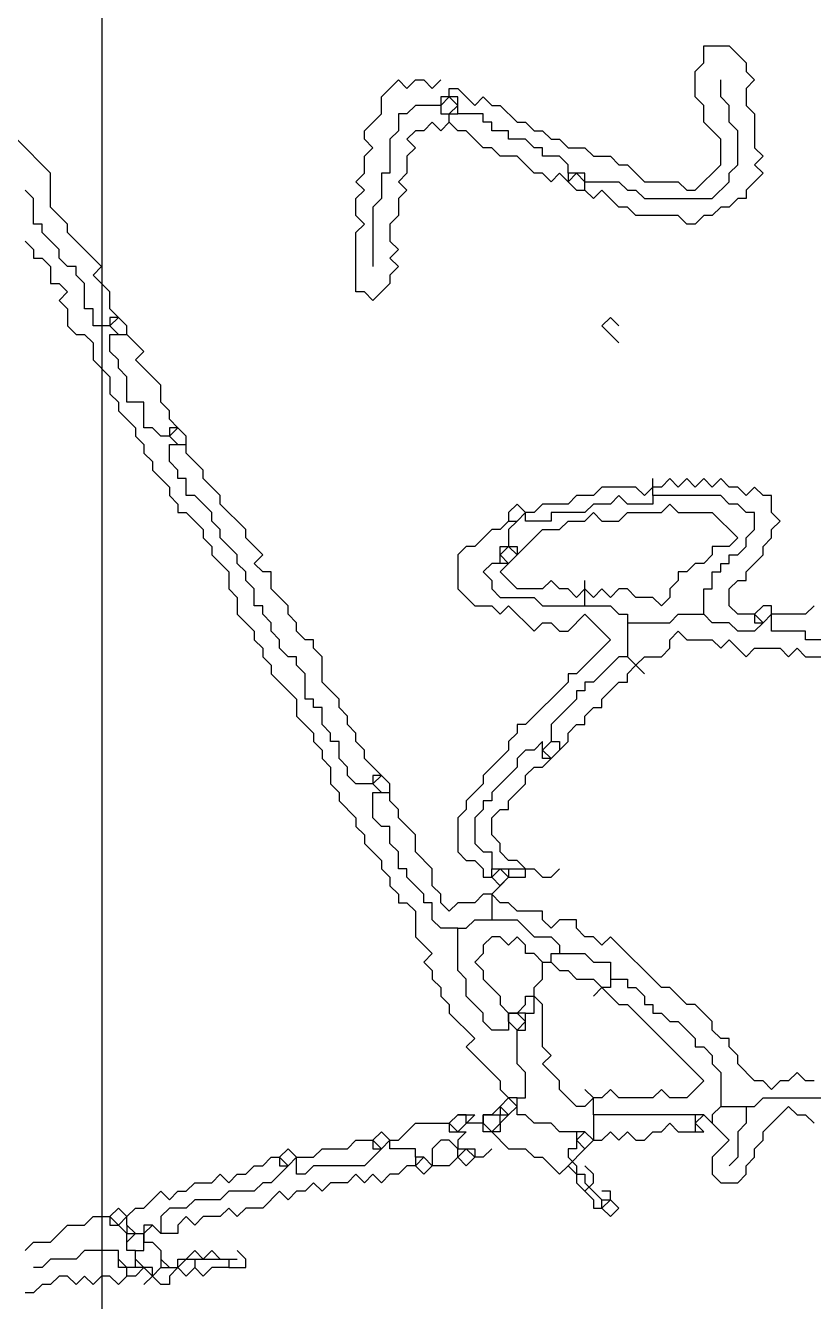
# Model space of a CAD drawing. Header units: millimetres. Extents: x 434053 to 1059003, y -2417481 to 936527.
# Drawn here: x 589083.4 to 589324.2, y -1806153.9 to -1805764 of the extents above; entities that cross this region are included whole.
import ezdxf

# ---------------------------------------------------------------- set-up
doc = ezdxf.new("R2010")
doc.units = ezdxf.units.MM
doc.header["$LTSCALE"] = 1000
doc.header["$MEASUREMENT"] = 0
for name, color, linetype in [('TITLIN', 7, 'Continuous'), ('图框层', 3, 'Continuous'), ('电子签名', 6, 'Continuous')]:
    doc.layers.add(name, color=color, linetype=linetype)

# ---------------------------------------------------------------- blocks, each defined once
blk = doc.blocks.new('zhauau')
for points in [[(-73507.25387222518, -94051.92718064459), (-73499.47787222562, -94044.15273584548), (-73491.70187222605, -94051.92718064459), (-73483.92587222683, -94051.92718064459), (-73480.03787222703, -94048.03918064515), (-73480.03787222703, -94040.26318064626), (-73483.92587222683, -94036.37518064614), (-73487.8138722266, -94036.37518064614), (-73491.70187222605, -94032.48562544692), (-73495.58987222583, -94032.48562544692), (-73499.47787222562, -94028.60073584702), (-73503.36587222539, -94028.60073584702), (-73515.0298722244, -94016.93673584734), (-73511.14187222463, -94013.04873584789), (-73511.14187222463, -94009.15918064867), (-73507.25387222518, -94005.26962544878)], [(-73744.42187220653, -94005.26962544878), (-73740.53387220672, -94009.15918064867), (-73740.53387220672, -94024.71118064714)], [(-73515.0298722244, -94036.37518064614), (-73515.0298722244, -94032.48562544692), (-73518.9178722242, -94028.60073584702), (-73518.9178722242, -93954.7271806524), (-73522.80587222362, -93950.83918065294)], [(-73526.69387222342, -94005.26962544878), (-73526.69387222342, -94009.15918064867), (-73530.58187222322, -94013.04873584789), (-73526.69387222342, -94016.93673584734), (-73526.69387222342, -94020.82318064701), (-73522.80587222362, -94024.71118064714), (-73526.69387222342, -94028.60073584702), (-73526.69387222342, -94032.48562544692), (-73534.46987222298, -94040.26318064626), (-73538.35787222277, -94040.26318064626), (-73542.2458722222, -94044.15273584548), (-73546.13387222198, -94044.15273584548), (-73546.13387222198, -94048.03918064515), (-73550.02187222178, -94051.92718064459), (-73553.90987222122, -94051.92718064459), (-73561.68587222077, -94059.7047358446), (-73561.68587222077, -94063.59118064427), (-73569.46187222036, -94071.36873584361), (-73569.46187222036, -94075.25518064329), (-73592.78987221837, -94098.58473584175), (-73588.90187221857, -94102.46962544166), (-73592.78987221837, -94106.35918064088), (-73592.78987221837, -94110.2487358401), (-73596.67787221816, -94114.1367358402), (-73600.56587221794, -94114.1367358402), (-73600.56587221794, -94121.91118063933), (-73596.67787221816, -94125.80073583922), (-73600.56587221794, -94129.68562543913), (-73604.45387221739, -94129.68562543913), (-73604.45387221739, -94141.35273583769), (-73608.34187221715, -94145.23918063735), (-73608.34187221715, -94149.12718063747), (-73612.22987221695, -94153.01673583736)], [(-73732.75787220751, -93981.94318065053), (-73732.75787220751, -93997.49518064898), (-73728.86987220771, -94001.38473584887), (-73728.86987220771, -94009.15918064867), (-73732.75787220751, -94009.15918064867), (-73732.75787220751, -94024.71118064714), (-73736.6458722073, -94024.71118064714)], [(-73717.20587220872, -94086.92073584207), (-73721.0938722085, -94083.03273584263), (-73721.0938722085, -94075.25518064329), (-73724.98187220829, -94071.36873584361), (-73728.86987220771, -94071.36873584361), (-73732.75787220751, -94067.47918064373), (-73728.86987220771, -94063.59118064427), (-73728.86987220771, -94051.92718064459), (-73724.98187220829, -94048.03918064515), (-73728.86987220771, -94044.15273584548), (-73721.0938722085, -94036.37518064614), (-73724.98187220829, -94032.48562544692), (-73724.98187220829, -94020.82318064701), (-73721.0938722085, -94016.93673584734), (-73724.98187220829, -94013.04873584789), (-73721.0938722085, -94009.15918064867), (-73721.0938722085, -93993.60718064955), (-73724.98187220829, -93989.72073584987), (-73724.98187220829, -93985.83273584975), (-73721.0938722085, -93981.94318065053)], [(-73740.53387220672, -94032.48562544692), (-73740.53387220672, -94040.26318064626), (-73744.42187220653, -94044.15273584548), (-73752.19787220609, -94044.15273584548), (-73756.08587220589, -94040.26318064626), (-73756.08587220589, -94036.37518064614), (-73759.97387220532, -94036.37518064614), (-73767.74987220488, -94028.60073584702), (-73771.63787220433, -94028.60073584702), (-73775.5258722041, -94024.71118064714), (-73779.41387220389, -94024.71118064714), (-73783.30187220366, -94020.82318064701), (-73787.18987220347, -94024.71118064714), (-73794.96587220268, -94024.71118064714), (-73794.96587220268, -94028.60073584702), (-73798.85387220248, -94032.48562544692), (-73794.96587220268, -94036.37518064614), (-73798.85387220248, -94040.26318064626), (-73798.85387220248, -94044.15273584548), (-73802.7418722019, -94048.03918064515), (-73798.85387220248, -94051.92718064459), (-73802.7418722019, -94055.81673584449), (-73798.85387220248, -94059.7047358446), (-73802.7418722019, -94063.59118064427), (-73798.85387220248, -94067.47918064373), (-73802.7418722019, -94071.36873584361), (-73798.85387220248, -94075.25518064329), (-73798.85387220248, -94079.14318064274), (-73794.96587220268, -94083.03273584263), (-73798.85387220248, -94086.92073584207), (-73798.85387220248, -94102.46962544166), (-73794.96587220268, -94106.35918064088), (-73794.96587220268, -94114.1367358402), (-73791.07787220292, -94118.02318063988), (-73791.07787220292, -94129.68562543913), (-73787.18987220347, -94133.57518063902), (-73787.18987220347, -94137.46318063846)], [(-73736.6458722073, -94024.71118064714), (-73744.42187220653, -94024.71118064714), (-73744.42187220653, -94028.60073584702), (-73740.53387220672, -94032.48562544692), (-73736.6458722073, -94032.48562544692)], [(-73740.53387220672, -94024.71118064714), (-73744.42187220653, -94024.71118064714), (-73744.42187220653, -94028.60073584702), (-73740.53387220672, -94032.48562544692)], [(-73740.53387220672, -94032.48562544692), (-73736.6458722073, -94028.60073584702), (-73740.53387220672, -94024.71118064714)], [(-73977.70187218842, -94164.6791806366), (-73973.81387218897, -94160.79118063649), (-73977.70187218842, -94156.90473583681), (-73973.81387218897, -94153.01673583736), (-73973.81387218897, -94149.12718063747), (-73966.0378721894, -94141.35273583769), (-73966.0378721894, -94137.46318063846), (-73962.14987218964, -94133.57518063902), (-73962.14987218964, -94129.68562543913), (-73958.26187218983, -94125.80073583922), (-73958.26187218983, -94121.91118063933), (-73954.37387219038, -94118.02318063988), (-73954.37387219038, -94110.2487358401), (-73950.48587219062, -94106.35918064088), (-73950.48587219062, -94098.58473584175), (-73946.59787219082, -94094.69518064187), (-73946.59787219082, -94090.80718064174), (-73938.8218721916, -94083.03273584263), (-73938.8218721916, -94067.47918064373), (-73934.93387219182, -94063.59118064427), (-73934.93387219182, -94059.7047358446), (-73946.59787219082, -94048.03918064515), (-73958.26187218983, -94048.03918064515), (-73966.0378721894, -94055.81673584449), (-73973.81387218897, -94055.81673584449), (-73977.70187218842, -94059.7047358446), (-73989.36587218741, -94059.7047358446), (-73993.25387218721, -94055.81673584449), (-74001.02987218677, -94055.81673584449), (-74001.02987218677, -94044.15273584548), (-73993.25387218721, -94036.37518064614), (-73989.36587218741, -94036.37518064614), (-73985.47787218798, -94032.48562544692), (-73981.5898721882, -94036.37518064614), (-73973.81387218897, -94036.37518064614), (-73969.9258721892, -94032.48562544692), (-73954.37387219038, -94032.48562544692), (-73950.48587219062, -94028.60073584702), (-73946.59787219082, -94032.48562544692), (-73942.7098721914, -94028.60073584702), (-73934.93387219182, -94036.37518064614), (-73931.04587219206, -94036.37518064614), (-73931.04587219206, -94040.26318064626), (-73927.15787219226, -94044.15273584548), (-73927.15787219226, -94048.03918064515), (-73923.2698721928, -94051.92718064459), (-73923.2698721928, -94055.81673584449), (-73919.38187219304, -94059.7047358446), (-73919.38187219304, -94063.59118064427), (-73923.2698721928, -94067.47918064373), (-73923.2698721928, -94086.92073584207), (-73927.15787219226, -94090.80718064174), (-73927.15787219226, -94094.69518064187), (-73934.93387219182, -94102.46962544166), (-73931.04587219206, -94106.35918064088), (-73934.93387219182, -94110.2487358401)], [(-73740.53387220672, -94055.81673584449), (-73752.19787220609, -94055.81673584449), (-73752.19787220609, -94051.92718064459), (-73759.97387220532, -94051.92718064459), (-73759.97387220532, -94048.03918064515), (-73763.86187220509, -94048.03918064515), (-73763.86187220509, -94044.15273584548), (-73767.74987220488, -94044.15273584548), (-73767.74987220488, -94040.26318064626), (-73771.63787220433, -94036.37518064614), (-73775.5258722041, -94036.37518064614), (-73779.41387220389, -94032.48562544692), (-73787.18987220347, -94032.48562544692), (-73787.18987220347, -94036.37518064614), (-73791.07787220292, -94040.26318064626), (-73791.07787220292, -94044.15273584548), (-73794.96587220268, -94048.03918064515), (-73794.96587220268, -94079.14318064274)], [(-73736.6458722073, -94032.48562544692), (-73736.6458722073, -94028.60073584702), (-73732.75787220751, -94032.48562544692), (-73732.75787220751, -94040.26318064626), (-73736.6458722073, -94044.15273584548), (-73736.6458722073, -94051.92718064459), (-73740.53387220672, -94055.81673584449)], [(-73515.0298722244, -94048.03918064515), (-73515.0298722244, -94036.37518064614)], [(-73515.0298722244, -94036.37518064614), (-73507.25387222518, -94036.37518064614), (-73503.36587222539, -94040.26318064626), (-73491.70187222605, -94040.26318064626), (-73487.8138722266, -94044.15273584548)], [(-73938.8218721916, -94110.2487358401), (-73938.8218721916, -94094.69518064187), (-73934.93387219182, -94090.80718064174), (-73934.93387219182, -94086.92073584207), (-73931.04587219206, -94083.03273584263), (-73931.04587219206, -94051.92718064459), (-73938.8218721916, -94044.15273584548), (-73942.7098721914, -94044.15273584548), (-73946.59787219082, -94040.26318064626), (-73962.14987218964, -94040.26318064626), (-73966.0378721894, -94044.15273584548), (-73973.81387218897, -94044.15273584548), (-73977.70187218842, -94048.03918064515), (-73985.47787218798, -94048.03918064515)], [(-73767.74987220488, -94141.35273583769), (-73779.41387220389, -94129.68562543913), (-73779.41387220389, -94121.91118063933), (-73783.30187220366, -94118.02318063988), (-73783.30187220366, -94110.2487358401), (-73787.18987220347, -94106.35918064088), (-73783.30187220366, -94102.46962544166), (-73783.30187220366, -94094.69518064187), (-73787.18987220347, -94090.80718064174), (-73787.18987220347, -94075.25518064329), (-73791.07787220292, -94071.36873584361), (-73787.18987220347, -94067.47918064373), (-73787.18987220347, -94051.92718064459), (-73775.5258722041, -94040.26318064626), (-73771.63787220433, -94044.15273584548), (-73771.63787220433, -94051.92718064459), (-73767.74987220488, -94051.92718064459), (-73763.86187220509, -94055.81673584449), (-73763.86187220509, -94059.7047358446), (-73759.97387220532, -94063.59118064427), (-73759.97387220532, -94067.47918064373), (-73756.08587220589, -94067.47918064373), (-73752.19787220609, -94071.36873584361), (-73748.30987220629, -94071.36873584361), (-73744.42187220653, -94075.25518064329), (-73748.30987220629, -94079.14318064274), (-73748.30987220629, -94086.92073584207), (-73752.19787220609, -94090.80718064174), (-73752.19787220609, -94094.69518064187), (-73748.30987220629, -94098.58473584175), (-73752.19787220609, -94102.46962544166), (-73748.30987220629, -94106.35918064088), (-73752.19787220609, -94110.2487358401)], [(-73573.34987221981, -94098.58473584175), (-73573.34987221981, -94090.80718064174), (-73569.46187222036, -94090.80718064174), (-73569.46187222036, -94086.92073584207), (-73565.57387222056, -94083.03273584263), (-73561.68587222077, -94083.03273584263), (-73561.68587222077, -94079.14318064274), (-73557.797872221, -94079.14318064274), (-73557.797872221, -94075.25518064329), (-73553.90987222122, -94071.36873584361), (-73553.90987222122, -94067.47918064373), (-73546.13387222198, -94059.7047358446), (-73542.2458722222, -94059.7047358446), (-73542.2458722222, -94055.81673584449), (-73538.35787222277, -94051.92718064459), (-73534.46987222298, -94051.92718064459), (-73530.58187222322, -94048.03918064515), (-73515.0298722244, -94048.03918064515)], [(-73515.0298722244, -94048.03918064515), (-73511.14187222463, -94051.92718064459), (-73507.25387222518, -94051.92718064459), (-73511.14187222463, -94055.81673584449), (-73511.14187222463, -94059.7047358446)], [(-73736.6458722073, -94090.80718064174), (-73736.6458722073, -94071.36873584361), (-73740.53387220672, -94067.47918064373), (-73740.53387220672, -94055.81673584449)], [(-73569.46187222036, -94102.46962544166), (-73561.68587222077, -94094.69518064187), (-73561.68587222077, -94090.80718064174), (-73526.69387222342, -94055.81673584449), (-73518.9178722242, -94063.59118064427), (-73518.9178722242, -94071.36873584361), (-73522.80587222362, -94075.25518064329), (-73518.9178722242, -94079.14318064274), (-73518.9178722242, -94094.69518064187), (-73522.80587222362, -94098.58473584175), (-73518.9178722242, -94102.46962544166), (-73518.9178722242, -94106.35918064088)], [(-73503.36587222539, -94059.7047358446), (-73503.36587222539, -94055.81673584449), (-73507.25387222518, -94059.7047358446), (-73511.14187222463, -94055.81673584449), (-73507.25387222518, -94051.92718064459)], [(-73511.14187222463, -94059.7047358446), (-73503.36587222539, -94059.7047358446), (-73503.36587222539, -94055.81673584449)], [(-73511.14187222463, -94059.7047358446), (-73511.14187222463, -94106.35918064088)], [(-73495.58987222583, -94110.2487358401), (-73499.47787222562, -94106.35918064088), (-73499.47787222562, -94102.46962544166), (-73503.36587222539, -94098.58473584175), (-73499.47787222562, -94094.69518064187), (-73503.36587222539, -94090.80718064174), (-73499.47787222562, -94086.92073584207), (-73499.47787222562, -94083.03273584263), (-73503.36587222539, -94079.14318064274), (-73503.36587222539, -94075.25518064329), (-73507.25387222518, -94071.36873584361), (-73503.36587222539, -94067.47918064373), (-73503.36587222539, -94059.7047358446)], [(-73794.96587220268, -94079.14318064274), (-73802.7418722019, -94079.14318064274)], [(-73794.96587220268, -94079.14318064274), (-73791.07787220292, -94079.14318064274), (-73791.07787220292, -94090.80718064174), (-73794.96587220268, -94094.69518064187), (-73791.07787220292, -94098.58473584175), (-73791.07787220292, -94106.35918064088), (-73787.18987220347, -94110.2487358401), (-73787.18987220347, -94125.80073583922), (-73783.30187220366, -94125.80073583922), (-73783.30187220366, -94137.46318063846)], [(-73721.0938722085, -94090.80718064174), (-73713.31787220895, -94083.03273584263)], [(-73717.20587220872, -94086.92073584207), (-73713.31787220895, -94083.03273584263)], [(-73744.42187220653, -94110.2487358401), (-73744.42187220653, -94098.58473584175), (-73740.53387220672, -94094.69518064187), (-73740.53387220672, -94090.80718064174), (-73736.6458722073, -94090.80718064174)], [(-73736.6458722073, -94090.80718064174), (-73721.0938722085, -94090.80718064174)], [(-73721.0938722085, -94090.80718064174), (-73721.0938722085, -94094.69518064187), (-73709.42987220915, -94106.35918064088), (-73709.42987220915, -94110.2487358401), (-73705.54187220971, -94110.2487358401), (-73705.54187220971, -94114.1367358402), (-73701.65387220994, -94114.1367358402), (-73689.98987221092, -94125.80073583922), (-73682.21387221135, -94125.80073583922)], [(-73674.4378722121, -94125.80073583922), (-73682.21387221135, -94118.02318063988), (-73686.10187221112, -94118.02318063988), (-73689.98987221092, -94114.1367358402), (-73689.98987221092, -94110.2487358401), (-73693.87787221068, -94110.2487358401), (-73697.76587221013, -94106.35918064088), (-73697.76587221013, -94102.46962544166), (-73701.65387220994, -94102.46962544166), (-73709.42987220915, -94094.69518064187), (-73709.42987220915, -94090.80718064174), (-73713.31787220895, -94090.80718064174), (-73717.20587220872, -94086.92073584207)], [(-73864.94987219709, -94094.69518064187), (-73872.72587219665, -94102.46962544166), (-73876.61387219645, -94098.58473584175), (-73872.72587219665, -94094.69518064187)], [(-73864.94987219709, -94094.69518064187), (-73872.72587219665, -94102.46962544166), (-73876.61387219645, -94098.58473584175), (-73872.72587219665, -94094.69518064187)], [(-73472.26187222781, -94102.46962544166), (-73472.26187222781, -94098.58473584175), (-73468.37387222801, -94094.69518064187), (-73464.48587222825, -94098.58473584175), (-73468.37387222801, -94102.46962544166), (-73472.26187222781, -94102.46962544166)], [(-73468.37387222801, -94102.46962544166), (-73464.48587222825, -94098.58473584175), (-73468.37387222801, -94094.69518064187)], [(-73783.30187220366, -94145.23918063735), (-73779.41387220389, -94149.12718063747), (-73779.41387220389, -94153.01673583736), (-73771.63787220433, -94160.79118063649), (-73771.63787220433, -94164.6791806366), (-73767.74987220488, -94168.56873583581), (-73752.19787220609, -94168.56873583581), (-73744.42187220653, -94160.79118063649), (-73744.42187220653, -94153.01673583736), (-73740.53387220672, -94149.12718063747), (-73744.42187220653, -94145.23918063735), (-73732.75787220751, -94133.57518063902), (-73736.6458722073, -94129.68562543913), (-73736.6458722073, -94125.80073583922), (-73732.75787220751, -94121.91118063933), (-73732.75787220751, -94118.02318063988), (-73740.53387220672, -94110.2487358401), (-73728.86987220771, -94098.58473584175), (-73713.31787220895, -94114.1367358402), (-73713.31787220895, -94118.02318063988), (-73709.42987220915, -94118.02318063988), (-73689.98987221092, -94137.46318063846), (-73689.98987221092, -94141.35273583769), (-73686.10187221112, -94141.35273583769), (-73682.21387221135, -94145.23918063735), (-73678.32587221156, -94145.23918063735), (-73666.66187221256, -94156.90473583681), (-73662.77387221312, -94156.90473583681), (-73654.99787221354, -94164.6791806366), (-73651.10987221378, -94164.6791806366), (-73647.22187221398, -94168.56873583581), (-73631.66987221551, -94168.56873583581), (-73627.78187221574, -94164.6791806366), (-73627.78187221574, -94160.79118063649), (-73623.89387221597, -94156.90473583681), (-73620.00587221618, -94156.90473583681), (-73620.00587221618, -94153.01673583736), (-73623.89387221597, -94149.12718063747), (-73620.00587221618, -94145.23918063735)], [(-73585.01387221881, -94121.91118063933), (-73585.01387221881, -94110.2487358401), (-73581.12587221937, -94106.35918064088), (-73581.12587221937, -94098.58473584175), (-73573.34987221981, -94098.58473584175)], [(-73581.12587221937, -94129.68562543913), (-73581.12587221937, -94125.80073583922), (-73577.23787221959, -94121.91118063933), (-73577.23787221959, -94118.02318063988), (-73573.34987221981, -94114.1367358402), (-73573.34987221981, -94106.35918064088), (-73569.46187222036, -94102.46962544166)], [(-73573.34987221981, -94098.58473584175), (-73569.46187222036, -94098.58473584175), (-73569.46187222036, -94102.46962544166), (-73565.57387222056, -94106.35918064088)], [(-73569.46187222036, -94102.46962544166), (-73569.46187222036, -94102.46962544166)], [(-73495.58987222583, -94114.1367358402), (-73495.58987222583, -94118.02318063988), (-73491.70187222605, -94118.02318063988), (-73487.8138722266, -94114.1367358402), (-73483.92587222683, -94114.1367358402), (-73483.92587222683, -94110.2487358401), (-73480.03787222703, -94110.2487358401), (-73472.26187222781, -94102.46962544166)], [(-73468.37387222801, -94102.46962544166), (-73472.26187222781, -94098.58473584175), (-73476.14987222762, -94098.58473584175), (-73476.14987222762, -94102.46962544166)], [(-73476.14987222762, -94110.2487358401), (-73472.26187222781, -94106.35918064088), (-73468.37387222801, -94106.35918064088), (-73468.37387222801, -94102.46962544166)], [(-73518.9178722242, -94106.35918064088), (-73515.0298722244, -94110.2487358401), (-73515.0298722244, -94114.1367358402), (-73522.80587222362, -94121.91118063933), (-73526.69387222342, -94121.91118063933), (-73534.46987222298, -94129.68562543913), (-73538.35787222277, -94125.80073583922), (-73542.2458722222, -94129.68562543913), (-73561.68587222077, -94129.68562543913), (-73565.57387222056, -94133.57518063902)], [(-73511.14187222463, -94106.35918064088), (-73518.9178722242, -94106.35918064088), (-73522.80587222362, -94110.2487358401)], [(-73518.9178722242, -94106.35918064088), (-73518.9178722242, -94106.35918064088)], [(-73511.14187222463, -94106.35918064088), (-73503.36587222539, -94106.35918064088)], [(-73503.36587222539, -94106.35918064088), (-73499.47787222562, -94106.35918064088), (-73503.36587222539, -94110.2487358401), (-73503.36587222539, -94114.1367358402)], [(-73476.14987222762, -94110.2487358401), (-73480.03787222703, -94106.35918064088), (-73483.92587222683, -94106.35918064088), (-73487.8138722266, -94110.2487358401)], [(-73938.8218721916, -94110.2487358401), (-73942.7098721914, -94110.2487358401), (-73942.7098721914, -94118.02318063988)], [(-73942.7098721914, -94118.02318063988), (-73938.8218721916, -94118.02318063988), (-73934.93387219182, -94114.1367358402), (-73934.93387219182, -94110.2487358401), (-73938.8218721916, -94110.2487358401)], [(-73934.93387219182, -94110.2487358401), (-73938.8218721916, -94110.2487358401), (-73942.7098721914, -94114.1367358402), (-73938.8218721916, -94118.02318063988)], [(-73938.8218721916, -94118.02318063988), (-73934.93387219182, -94114.1367358402), (-73934.93387219182, -94110.2487358401)], [(-73752.19787220609, -94110.2487358401), (-73748.30987220629, -94114.1367358402), (-73752.19787220609, -94118.02318063988), (-73752.19787220609, -94121.91118063933), (-73756.08587220589, -94125.80073583922), (-73752.19787220609, -94129.68562543913), (-73752.19787220609, -94141.35273583769), (-73759.97387220532, -94149.12718063747), (-73763.86187220509, -94145.23918063735), (-73767.74987220488, -94149.12718063747), (-73771.63787220433, -94145.23918063735), (-73767.74987220488, -94141.35273583769)], [(-73763.86187220509, -94149.12718063747), (-73763.86187220509, -94153.01673583736), (-73759.97387220532, -94156.90473583681), (-73756.08587220589, -94153.01673583736), (-73752.19787220609, -94153.01673583736), (-73748.30987220629, -94149.12718063747), (-73748.30987220629, -94133.57518063902), (-73744.42187220653, -94129.68562543913), (-73744.42187220653, -94110.2487358401)], [(-73744.42187220653, -94110.2487358401), (-73756.08587220589, -94110.2487358401)], [(-73752.19787220609, -94110.2487358401), (-73752.19787220609, -94110.2487358401)], [(-73503.36587222539, -94114.1367358402), (-73503.36587222539, -94121.91118063933), (-73507.25387222518, -94125.80073583922), (-73507.25387222518, -94133.57518063902), (-73511.14187222463, -94137.46318063846), (-73511.14187222463, -94141.35273583769)], [(-73495.58987222583, -94110.2487358401), (-73499.47787222562, -94114.1367358402), (-73503.36587222539, -94110.2487358401)], [(-73503.36587222539, -94114.1367358402), (-73495.58987222583, -94114.1367358402)], [(-73487.8138722266, -94118.02318063988), (-73495.58987222583, -94110.2487358401)], [(-73495.58987222583, -94114.1367358402), (-73495.58987222583, -94114.1367358402)], [(-73487.8138722266, -94118.02318063988), (-73483.92587222683, -94114.1367358402), (-73480.03787222703, -94114.1367358402), (-73476.14987222762, -94110.2487358401)], [(-73942.7098721914, -94118.02318063988), (-73946.59787219082, -94118.02318063988), (-73950.48587219062, -94121.91118063933), (-73950.48587219062, -94129.68562543913), (-73954.37387219038, -94129.68562543913), (-73954.37387219038, -94133.57518063902), (-73958.26187218983, -94137.46318063846), (-73958.26187218983, -94145.23918063735), (-73962.14987218964, -94145.23918063735), (-73962.14987218964, -94153.01673583736), (-73966.0378721894, -94153.01673583736), (-73966.0378721894, -94156.90473583681), (-73969.9258721892, -94156.90473583681), (-73969.9258721892, -94168.56873583581)], [(-73938.8218721916, -94118.02318063988), (-73942.7098721914, -94121.91118063933), (-73938.8218721916, -94125.80073583922), (-73942.7098721914, -94129.68562543913), (-73942.7098721914, -94133.57518063902), (-73950.48587219062, -94141.35273583769), (-73950.48587219062, -94149.12718063747), (-73954.37387219038, -94153.01673583736), (-73954.37387219038, -94156.90473583681), (-73962.14987218964, -94164.6791806366), (-73962.14987218964, -94168.56873583581), (-73966.0378721894, -94172.4551806355)], [(-73503.36587222539, -94153.01673583736), (-73495.58987222583, -94145.23918063735), (-73495.58987222583, -94137.46318063846), (-73491.70187222605, -94133.57518063902), (-73491.70187222605, -94129.68562543913), (-73483.92587222683, -94121.91118063933), (-73487.8138722266, -94118.02318063988)], [(-73682.21387221135, -94125.80073583922), (-73682.21387221135, -94121.91118063933), (-73678.32587221156, -94121.91118063933), (-73674.4378722121, -94125.80073583922), (-73674.4378722121, -94129.68562543913), (-73678.32587221156, -94129.68562543913)], [(-73678.32587221156, -94129.68562543913), (-73682.21387221135, -94125.80073583922)], [(-73674.4378722121, -94125.80073583922), (-73678.32587221156, -94129.68562543913), (-73682.21387221135, -94125.80073583922)], [(-73627.78187221574, -94145.23918063735), (-73631.66987221551, -94149.12718063747), (-73635.55787221497, -94149.12718063747), (-73639.44587221475, -94153.01673583736), (-73647.22187221398, -94153.01673583736), (-73651.10987221378, -94149.12718063747), (-73651.10987221378, -94145.23918063735), (-73654.99787221354, -94145.23918063735), (-73662.77387221312, -94137.46318063846), (-73666.66187221256, -94137.46318063846), (-73670.54987221236, -94133.57518063902), (-73670.54987221236, -94129.68562543913), (-73674.4378722121, -94125.80073583922)], [(-73623.89387221597, -94145.23918063735), (-73623.89387221597, -94133.57518063902), (-73620.00587221618, -94129.68562543913), (-73620.00587221618, -94125.80073583922), (-73623.89387221597, -94121.91118063933)], [(-73623.89387221597, -94137.46318063846), (-73623.89387221597, -94133.57518063902), (-73620.00587221618, -94129.68562543913), (-73620.00587221618, -94125.80073583922), (-73623.89387221597, -94121.91118063933)], [(-73600.56587221794, -94153.01673583736), (-73600.56587221794, -94141.35273583769), (-73592.78987221837, -94133.57518063902), (-73592.78987221837, -94125.80073583922), (-73588.90187221857, -94121.91118063933), (-73585.01387221881, -94121.91118063933)], [(-73557.797872221, -94137.46318063846), (-73557.797872221, -94133.57518063902), (-73569.46187222036, -94133.57518063902), (-73573.34987221981, -94129.68562543913), (-73581.12587221937, -94129.68562543913), (-73581.12587221937, -94125.80073583922), (-73585.01387221881, -94125.80073583922), (-73585.01387221881, -94121.91118063933)], [(-73678.32587221156, -94129.68562543913), (-73682.21387221135, -94129.68562543913), (-73678.32587221156, -94133.57518063902), (-73678.32587221156, -94137.46318063846), (-73674.4378722121, -94141.35273583769), (-73670.54987221236, -94141.35273583769), (-73658.88587221334, -94153.01673583736), (-73654.99787221354, -94153.01673583736), (-73654.99787221354, -94156.90473583681), (-73651.10987221378, -94156.90473583681), (-73647.22187221398, -94160.79118063649), (-73635.55787221497, -94160.79118063649), (-73631.66987221551, -94156.90473583681), (-73631.66987221551, -94153.01673583736), (-73623.89387221597, -94153.01673583736)], [(-73581.12587221937, -94129.68562543913), (-73585.01387221881, -94133.57518063902), (-73585.01387221881, -94137.46318063846), (-73588.90187221857, -94137.46318063846), (-73592.78987221837, -94141.35273583769), (-73588.90187221857, -94145.23918063735), (-73592.78987221837, -94149.12718063747), (-73592.78987221837, -94153.01673583736), (-73588.90187221857, -94156.90473583681), (-73585.01387221881, -94156.90473583681), (-73581.12587221937, -94160.79118063649), (-73577.23787221959, -94156.90473583681), (-73573.34987221981, -94156.90473583681), (-73565.57387222056, -94149.12718063747), (-73561.68587222077, -94149.12718063747), (-73557.797872221, -94145.23918063735)], [(-73565.57387222056, -94133.57518063902), (-73569.46187222036, -94133.57518063902), (-73573.34987221981, -94129.68562543913), (-73581.12587221937, -94129.68562543913)], [(-73783.30187220366, -94137.46318063846), (-73787.18987220347, -94137.46318063846), (-73791.07787220292, -94141.35273583769), (-73787.18987220347, -94145.23918063735), (-73783.30187220366, -94145.23918063735)], [(-73787.18987220347, -94137.46318063846), (-73791.07787220292, -94141.35273583769), (-73787.18987220347, -94145.23918063735), (-73783.30187220366, -94145.23918063735)], [(-73783.30187220366, -94145.23918063735), (-73783.30187220366, -94141.35273583769), (-73787.18987220347, -94137.46318063846)], [(-73623.89387221597, -94137.46318063846), (-73627.78187221574, -94141.35273583769), (-73627.78187221574, -94145.23918063735)], [(-73620.00587221618, -94145.23918063735), (-73620.00587221618, -94137.46318063846), (-73623.89387221597, -94137.46318063846)], [(-73557.797872221, -94137.46318063846), (-73557.797872221, -94145.23918063735), (-73550.02187222178, -94145.23918063735), (-73550.02187222178, -94153.01673583736), (-73553.90987222122, -94156.90473583681), (-73557.797872221, -94156.90473583681), (-73565.57387222056, -94164.6791806366), (-73573.34987221981, -94164.6791806366), (-73577.23787221959, -94168.56873583581), (-73596.67787221816, -94168.56873583581)], [(-73557.797872221, -94141.35273583769), (-73561.68587222077, -94137.46318063846), (-73565.57387222056, -94137.46318063846), (-73565.57387222056, -94133.57518063902)], [(-73550.02187222178, -94141.35273583769), (-73550.02187222178, -94137.46318063846), (-73557.797872221, -94137.46318063846)], [(-73557.797872221, -94141.35273583769), (-73553.90987222122, -94137.46318063846), (-73550.02187222178, -94141.35273583769), (-73553.90987222122, -94145.23918063735), (-73557.797872221, -94145.23918063735)], [(-73518.9178722242, -94141.35273583769), (-73518.9178722242, -94137.46318063846), (-73530.58187222322, -94137.46318063846), (-73534.46987222298, -94141.35273583769), (-73550.02187222178, -94141.35273583769)], [(-73783.30187220366, -94145.23918063735), (-73783.30187220366, -94141.35273583769), (-73779.41387220389, -94145.23918063735), (-73771.63787220433, -94145.23918063735)], [(-73771.63787220433, -94145.23918063735), (-73771.63787220433, -94141.35273583769), (-73767.74987220488, -94141.35273583769), (-73763.86187220509, -94145.23918063735), (-73763.86187220509, -94149.12718063747)], [(-73557.797872221, -94145.23918063735), (-73557.797872221, -94141.35273583769)], [(-73511.14187222463, -94141.35273583769), (-73518.9178722242, -94141.35273583769)], [(-73518.9178722242, -94141.35273583769), (-73518.9178722242, -94145.23918063735), (-73515.0298722244, -94149.12718063747), (-73511.14187222463, -94149.12718063747)], [(-73518.9178722242, -94145.23918063735), (-73515.0298722244, -94141.35273583769), (-73511.14187222463, -94145.23918063735)], [(-73876.61387219645, -94324.08562542421), (-73880.50187219621, -94327.97518062343), (-73888.27787219544, -94327.97518062343), (-73896.05387219467, -94335.75273582277), (-73899.94187219445, -94331.86318062287), (-73915.49387219324, -94347.41673582244), (-73919.38187219304, -94347.41673582244), (-73927.15787219226, -94355.19118062156), (-73942.7098721914, -94355.19118062156), (-73958.26187218983, -94370.74318062002)], [(-73911.60587219379, -94366.85518062058), (-73907.71787219401, -94362.9687358209), (-73903.82987219423, -94362.9687358209), (-73903.82987219423, -94359.07918062102), (-73899.94187219445, -94355.19118062156), (-73892.16587219521, -94355.19118062156), (-73892.16587219521, -94351.30473582189), (-73888.27787219544, -94347.41673582244), (-73884.38987219566, -94351.30473582189), (-73880.50187219621, -94347.41673582244), (-73872.72587219665, -94347.41673582244), (-73868.83787219685, -94343.52718062255), (-73868.83787219685, -94339.63918062244), (-73864.94987219709, -94335.75273582277), (-73857.17387219786, -94335.75273582277), (-73849.39787219862, -94327.97518062343), (-73841.62187219907, -94327.97518062343), (-73837.73387219927, -94324.08562542421), (-73833.84587219951, -94324.08562542421), (-73826.06987220026, -94316.31118062441), (-73822.18187220048, -94316.31118062441), (-73818.29387220104, -94312.42318062496), (-73814.40587220124, -94312.42318062496), (-73810.51787220148, -94308.5367358253), (-73806.62987220168, -94308.5367358253), (-73798.85387220248, -94300.75918062596), (-73794.96587220268, -94300.75918062596), (-73791.07787220292, -94296.86962542607), (-73787.18987220347, -94296.86962542607), (-73787.18987220347, -94292.98473582616), (-73779.41387220389, -94285.20718062684), (-73775.5258722041, -94285.20718062684), (-73771.63787220433, -94281.32073582715), (-73767.74987220488, -94281.32073582715), (-73759.97387220532, -94273.54318062782), (-73752.19787220609, -94273.54318062782), (-73748.30987220629, -94269.6551806277), (-73740.53387220672, -94269.6551806277), (-73732.75787220751, -94261.8791806288), (-73728.86987220771, -94261.8791806288), (-73724.98187220829, -94257.99118062935), (-73721.0938722085, -94257.99118062935), (-73717.20587220872, -94254.10473582968), (-73713.31787220895, -94254.10473582968), (-73701.65387220994, -94242.43918063023), (-73693.87787221068, -94242.43918063023), (-73686.10187221112, -94234.66318063067), (-73682.21387221135, -94234.66318063067), (-73678.32587221156, -94230.77518063122), (-73674.4378722121, -94230.77518063122), (-73670.54987221236, -94226.885625432), (-73662.77387221312, -94226.885625432), (-73658.88587221334, -94223.0007358321), (-73654.99787221354, -94223.0007358321), (-73647.22187221398, -94215.22318063209), (-73643.33387221453, -94215.22318063209), (-73639.44587221475, -94211.33673583242), (-73635.55787221497, -94211.33673583242), (-73627.78187221574, -94203.55918063308), (-73623.89387221597, -94203.55918063308), (-73620.00587221618, -94199.66962543386), (-73616.1178722164, -94199.66962543386), (-73612.22987221695, -94195.78473583396), (-73608.34187221715, -94195.78473583396), (-73608.34187221715, -94191.89518063408), (-73604.45387221739, -94188.00718063462), (-73592.78987221837, -94188.00718063462), (-73585.01387221881, -94180.23273583483), (-73581.12587221937, -94184.12073583495), (-73577.23787221959, -94180.23273583483), (-73573.34987221981, -94180.23273583483), (-73569.46187222036, -94176.34318063494), (-73565.57387222056, -94176.34318063494), (-73561.68587222077, -94172.4551806355), (-73557.797872221, -94172.4551806355), (-73546.13387222198, -94160.79118063649), (-73542.2458722222, -94164.6791806366), (-73526.69387222342, -94149.12718063747), (-73522.80587222362, -94149.12718063747), (-73518.9178722242, -94145.23918063735)], [(-73763.86187220509, -94149.12718063747), (-73771.63787220433, -94149.12718063747), (-73771.63787220433, -94145.23918063735)], [(-73623.89387221597, -94153.01673583736), (-73623.89387221597, -94145.23918063735)], [(-73623.89387221597, -94145.23918063735), (-73620.00587221618, -94145.23918063735), (-73616.1178722164, -94149.12718063747)], [(-73616.1178722164, -94149.12718063747), (-73620.00587221618, -94153.01673583736), (-73623.89387221597, -94153.01673583736)], [(-73612.22987221695, -94153.01673583736), (-73620.00587221618, -94145.23918063735)], [(-73616.1178722164, -94149.12718063747), (-73612.22987221695, -94153.01673583736), (-73600.56587221794, -94153.01673583736)], [(-73511.14187222463, -94145.23918063735), (-73515.0298722244, -94149.12718063747), (-73511.14187222463, -94153.01673583736)], [(-73511.14187222463, -94149.12718063747), (-73511.14187222463, -94145.23918063735), (-73507.25387222518, -94149.12718063747)], [(-73503.36587222539, -94153.01673583736), (-73511.14187222463, -94145.23918063735)], [(-73507.25387222518, -94156.90473583681), (-73511.14187222463, -94156.90473583681), (-73511.14187222463, -94149.12718063747)], [(-73507.25387222518, -94149.12718063747), (-73511.14187222463, -94149.12718063747)], [(-73507.25387222518, -94149.12718063747), (-73503.36587222539, -94149.12718063747), (-73503.36587222539, -94156.90473583681), (-73507.25387222518, -94156.90473583681)], [(-73612.22987221695, -94153.01673583736), (-73612.22987221695, -94156.90473583681), (-73608.34187221715, -94160.79118063649), (-73608.34187221715, -94168.56873583581), (-73604.45387221739, -94172.4551806355), (-73608.34187221715, -94176.34318063494), (-73612.22987221695, -94176.34318063494), (-73616.1178722164, -94180.23273583483), (-73623.89387221597, -94180.23273583483), (-73631.66987221551, -94188.00718063462), (-73639.44587221475, -94188.00718063462), (-73647.22187221398, -94195.78473583396), (-73651.10987221378, -94195.78473583396), (-73654.99787221354, -94199.66962543386), (-73658.88587221334, -94199.66962543386)], [(-73596.67787221816, -94168.56873583581), (-73596.67787221816, -94164.6791806366), (-73600.56587221794, -94160.79118063649), (-73600.56587221794, -94153.01673583736)], [(-73511.14187222463, -94153.01673583736), (-73511.14187222463, -94156.90473583681), (-73507.25387222518, -94156.90473583681), (-73503.36587222539, -94153.01673583736)], [(-73495.58987222583, -94153.01673583736), (-73491.70187222605, -94156.90473583681), (-73491.70187222605, -94160.79118063649)], [(-73511.14187222463, -94164.6791806366), (-73511.14187222463, -94160.79118063649), (-73503.36587222539, -94168.56873583581), (-73507.25387222518, -94172.4551806355)], [(-73507.25387222518, -94156.90473583681), (-73507.25387222518, -94164.6791806366)], [(-73495.58987222583, -94168.56873583581), (-73495.58987222583, -94160.79118063649), (-73491.70187222605, -94160.79118063649), (-73487.8138722266, -94164.6791806366), (-73491.70187222605, -94168.56873583581), (-73495.58987222583, -94168.56873583581)], [(-73491.70187222605, -94160.79118063649), (-73495.58987222583, -94164.6791806366), (-73491.70187222605, -94168.56873583581)], [(-73491.70187222605, -94168.56873583581), (-73487.8138722266, -94164.6791806366), (-73491.70187222605, -94160.79118063649)], [(-73977.70187218842, -94172.4551806355), (-73981.5898721882, -94172.4551806355), (-73981.5898721882, -94168.56873583581), (-73977.70187218842, -94164.6791806366)], [(-73507.25387222518, -94164.6791806366), (-73511.14187222463, -94164.6791806366), (-73511.14187222463, -94168.56873583581), (-73507.25387222518, -94172.4551806355), (-73503.36587222539, -94172.4551806355), (-73503.36587222539, -94164.6791806366), (-73499.47787222562, -94168.56873583581)], [(-73507.25387222518, -94172.4551806355), (-73511.14187222463, -94168.56873583581), (-73511.14187222463, -94164.6791806366)], [(-73966.0378721894, -94172.4551806355), (-73962.14987218964, -94176.34318063494), (-73966.0378721894, -94180.23273583483), (-73962.14987218964, -94184.12073583495), (-73962.14987218964, -94188.00718063462), (-73958.26187218983, -94191.89518063408), (-73954.37387219038, -94188.00718063462), (-73950.48587219062, -94191.89518063408), (-73942.7098721914, -94191.89518063408), (-73938.8218721916, -94195.78473583396), (-73934.93387219182, -94191.89518063408), (-73931.04587219206, -94195.78473583396), (-73923.2698721928, -94195.78473583396), (-73919.38187219304, -94199.66962543386), (-73911.60587219379, -94199.66962543386), (-73907.71787219401, -94195.78473583396), (-73903.82987219423, -94199.66962543386), (-73899.94187219445, -94195.78473583396), (-73896.05387219467, -94199.66962543386), (-73892.16587219521, -94199.66962543386), (-73884.38987219566, -94207.44873583296), (-73888.27787219544, -94211.33673583242), (-73888.27787219544, -94215.22318063209), (-73915.49387219324, -94215.22318063209), (-73919.38187219304, -94211.33673583242), (-73923.2698721928, -94215.22318063209), (-73931.04587219206, -94215.22318063209), (-73934.93387219182, -94211.33673583242), (-73938.8218721916, -94215.22318063209), (-73942.7098721914, -94211.33673583242), (-73950.48587219062, -94211.33673583242), (-73954.37387219038, -94207.44873583296), (-73958.26187218983, -94211.33673583242), (-73962.14987218964, -94211.33673583242), (-73969.9258721892, -94203.55918063308), (-73977.70187218842, -94203.55918063308), (-73985.47787218798, -94195.78473583396), (-73981.5898721882, -94191.89518063408), (-73985.47787218798, -94188.00718063462), (-73985.47787218798, -94184.12073583495), (-73981.5898721882, -94180.23273583483), (-73985.47787218798, -94176.34318063494)], [(-73969.9258721892, -94168.56873583581), (-73977.70187218842, -94168.56873583581), (-73977.70187218842, -94176.34318063494), (-73973.81387218897, -94176.34318063494)], [(-73966.0378721894, -94172.4551806355), (-73969.9258721892, -94172.4551806355), (-73973.81387218897, -94168.56873583581), (-73977.70187218842, -94172.4551806355)], [(-73977.70187218842, -94172.4551806355), (-73973.81387218897, -94176.34318063494)], [(-73973.81387218897, -94176.34318063494), (-73969.9258721892, -94176.34318063494), (-73969.9258721892, -94168.56873583581)], [(-73596.67787221816, -94168.56873583581), (-73596.67787221816, -94176.34318063494), (-73600.56587221794, -94180.23273583483), (-73608.34187221715, -94180.23273583483), (-73608.34187221715, -94184.12073583495), (-73612.22987221695, -94184.12073583495), (-73620.00587221618, -94191.89518063408), (-73623.89387221597, -94191.89518063408), (-73623.89387221597, -94195.78473583396), (-73631.66987221551, -94195.78473583396), (-73635.55787221497, -94199.66962543386), (-73643.33387221453, -94199.66962543386), (-73643.33387221453, -94203.55918063308), (-73647.22187221398, -94207.44873583296), (-73658.88587221334, -94207.44873583296)], [(-73499.47787222562, -94199.66962543386), (-73499.47787222562, -94195.78473583396), (-73507.25387222518, -94188.00718063462), (-73507.25387222518, -94172.4551806355)], [(-73499.47787222562, -94168.56873583581), (-73495.58987222583, -94168.56873583581)], [(-73495.58987222583, -94168.56873583581), (-73499.47787222562, -94172.4551806355), (-73499.47787222562, -94176.34318063494), (-73495.58987222583, -94180.23273583483), (-73491.70187222605, -94180.23273583483)], [(-73491.70187222605, -94168.56873583581), (-73487.8138722266, -94172.4551806355), (-73487.8138722266, -94180.23273583483)], [(-73973.81387218897, -94176.34318063494), (-73973.81387218897, -94188.00718063462), (-73969.9258721892, -94191.89518063408), (-73969.9258721892, -94195.78473583396), (-73962.14987218964, -94195.78473583396), (-73958.26187218983, -94199.66962543386), (-73942.7098721914, -94199.66962543386), (-73942.7098721914, -94203.55918063308), (-73931.04587219206, -94203.55918063308), (-73927.15787219226, -94207.44873583296), (-73899.94187219445, -94207.44873583296)], [(-73491.70187222605, -94180.23273583483), (-73487.8138722266, -94180.23273583483), (-73491.70187222605, -94184.12073583495), (-73491.70187222605, -94188.00718063462)], [(-73487.8138722266, -94180.23273583483), (-73491.70187222605, -94184.12073583495), (-73487.8138722266, -94188.00718063462)], [(-73491.70187222605, -94188.00718063462), (-73487.8138722266, -94188.00718063462), (-73483.92587222683, -94184.12073583495)], [(-73487.8138722266, -94188.00718063462), (-73483.92587222683, -94184.12073583495), (-73487.8138722266, -94180.23273583483)], [(-73491.70187222605, -94188.00718063462), (-73495.58987222583, -94188.00718063462), (-73495.58987222583, -94199.66962543386)], [(-73487.8138722266, -94188.00718063462), (-73487.8138722266, -94191.89518063408), (-73483.92587222683, -94195.78473583396), (-73483.92587222683, -94199.66962543386), (-73480.03787222703, -94203.55918063308), (-73483.92587222683, -94207.44873583296), (-73480.03787222703, -94211.33673583242), (-73483.92587222683, -94215.22318063209), (-73480.03787222703, -94219.11118063222), (-73480.03787222703, -94226.885625432), (-73476.14987222762, -94230.77518063122), (-73480.03787222703, -94234.66318063067), (-73476.14987222762, -94238.55273583056), (-73476.14987222762, -94242.43918063023), (-73472.26187222781, -94246.32718062968), (-73476.14987222762, -94250.21673582957), (-73468.37387222801, -94257.99118062935), (-73468.37387222801, -94265.76873582802), (-73464.48587222825, -94269.6551806277), (-73468.37387222801, -94273.54318062782), (-73464.48587222825, -94277.43273582771), (-73464.48587222825, -94285.20718062684), (-73460.59787222845, -94289.09518062694), (-73464.48587222825, -94292.98473582616), (-73460.59787222845, -94296.86962542607), (-73456.70987222902, -94296.86962542607), (-73456.70987222902, -94304.64873582518)], [(-73658.88587221334, -94207.44873583296), (-73658.88587221334, -94199.66962543386), (-73662.77387221312, -94199.66962543386), (-73666.66187221256, -94203.55918063308), (-73666.66187221256, -94207.44873583296), (-73662.77387221312, -94207.44873583296), (-73662.77387221312, -94215.22318063209), (-73666.66187221256, -94219.11118063222), (-73670.54987221236, -94219.11118063222), (-73674.4378722121, -94223.0007358321), (-73682.21387221135, -94223.0007358321), (-73682.21387221135, -94226.885625432), (-73686.10187221112, -94226.885625432), (-73689.98987221092, -94230.77518063122), (-73697.76587221013, -94230.77518063122), (-73697.76587221013, -94234.66318063067), (-73701.65387220994, -94234.66318063067), (-73701.65387220994, -94238.55273583056), (-73713.31787220895, -94238.55273583056), (-73717.20587220872, -94242.43918063023), (-73721.0938722085, -94242.43918063023), (-73721.0938722085, -94246.32718062968), (-73724.98187220829, -94250.21673582957), (-73728.86987220771, -94250.21673582957), (-73732.75787220751, -94254.10473582968), (-73736.6458722073, -94254.10473582968), (-73740.53387220672, -94257.99118062935), (-73744.42187220653, -94257.99118062935), (-73744.42187220653, -94261.8791806288), (-73752.19787220609, -94261.8791806288), (-73756.08587220589, -94265.76873582802), (-73759.97387220532, -94265.76873582802), (-73763.86187220509, -94269.6551806277), (-73767.74987220488, -94269.6551806277), (-73775.5258722041, -94277.43273582771), (-73779.41387220389, -94277.43273582771), (-73783.30187220366, -94281.32073582715), (-73787.18987220347, -94281.32073582715), (-73794.96587220268, -94289.09518062694), (-73794.96587220268, -94292.98473582616), (-73802.7418722019, -94292.98473582616), (-73802.7418722019, -94296.86962542607), (-73806.62987220168, -94296.86962542607), (-73810.51787220148, -94300.75918062596), (-73818.29387220104, -94300.75918062596)], [(-73658.88587221334, -94199.66962543386), (-73662.77387221312, -94199.66962543386), (-73666.66187221256, -94203.55918063308)], [(-73666.66187221256, -94203.55918063308), (-73662.77387221312, -94207.44873583296), (-73658.88587221334, -94203.55918063308), (-73658.88587221334, -94199.66962543386)], [(-73495.58987222583, -94199.66962543386), (-73499.47787222562, -94199.66962543386), (-73503.36587222539, -94203.55918063308), (-73499.47787222562, -94207.44873583296), (-73495.58987222583, -94207.44873583296)], [(-73499.47787222562, -94207.44873583296), (-73503.36587222539, -94203.55918063308), (-73499.47787222562, -94199.66962543386)], [(-73499.47787222562, -94199.66962543386), (-73495.58987222583, -94203.55918063308), (-73499.47787222562, -94207.44873583296)], [(-73666.66187221256, -94203.55918063308), (-73674.4378722121, -94211.33673583242), (-73678.32587221156, -94211.33673583242), (-73682.21387221135, -94215.22318063209), (-73686.10187221112, -94215.22318063209), (-73689.98987221092, -94219.11118063222), (-73693.87787221068, -94219.11118063222), (-73697.76587221013, -94223.0007358321), (-73701.65387220994, -94223.0007358321), (-73709.42987220915, -94230.77518063122), (-73721.0938722085, -94230.77518063122), (-73724.98187220829, -94234.66318063067), (-73728.86987220771, -94234.66318063067), (-73728.86987220771, -94238.55273583056), (-73732.75787220751, -94242.43918063023), (-73736.6458722073, -94242.43918063023), (-73740.53387220672, -94246.32718062968), (-73744.42187220653, -94246.32718062968), (-73752.19787220609, -94254.10473582968), (-73759.97387220532, -94254.10473582968), (-73759.97387220532, -94257.99118062935), (-73763.86187220509, -94261.8791806288), (-73767.74987220488, -94257.99118062935), (-73775.5258722041, -94265.76873582802), (-73779.41387220389, -94265.76873582802), (-73791.07787220292, -94277.43273582771), (-73794.96587220268, -94277.43273582771), (-73802.7418722019, -94285.20718062684), (-73806.62987220168, -94285.20718062684), (-73814.40587220124, -94292.98473582616), (-73818.29387220104, -94292.98473582616)], [(-73491.70187222605, -94242.43918063023), (-73491.70187222605, -94234.66318063067), (-73495.58987222583, -94230.77518063122), (-73495.58987222583, -94219.11118063222), (-73499.47787222562, -94215.22318063209), (-73499.47787222562, -94207.44873583296)], [(-73495.58987222583, -94207.44873583296), (-73495.58987222583, -94203.55918063308), (-73487.8138722266, -94211.33673583242), (-73487.8138722266, -94234.66318063067), (-73483.92587222683, -94238.55273583056), (-73483.92587222683, -94242.43918063023), (-73487.8138722266, -94242.43918063023)], [(-73487.8138722266, -94242.43918063023), (-73491.70187222605, -94242.43918063023), (-73495.58987222583, -94246.32718062968), (-73491.70187222605, -94250.21673582957), (-73487.8138722266, -94250.21673582957)], [(-73491.70187222605, -94250.21673582957), (-73495.58987222583, -94246.32718062968), (-73491.70187222605, -94242.43918063023)], [(-73491.70187222605, -94242.43918063023), (-73487.8138722266, -94246.32718062968), (-73491.70187222605, -94250.21673582957)], [(-73464.48587222825, -94320.2007358243), (-73468.37387222801, -94316.31118062441), (-73468.37387222801, -94312.42318062496), (-73476.14987222762, -94304.64873582518), (-73472.26187222781, -94300.75918062596), (-73476.14987222762, -94296.86962542607), (-73476.14987222762, -94292.98473582616), (-73480.03787222703, -94289.09518062694), (-73480.03787222703, -94281.32073582715), (-73483.92587222683, -94277.43273582771), (-73480.03787222703, -94273.54318062782), (-73483.92587222683, -94269.6551806277), (-73483.92587222683, -94265.76873582802), (-73487.8138722266, -94261.8791806288), (-73487.8138722266, -94257.99118062935), (-73491.70187222605, -94254.10473582968), (-73491.70187222605, -94250.21673582957)], [(-73487.8138722266, -94250.21673582957), (-73487.8138722266, -94246.32718062968), (-73480.03787222703, -94254.10473582968), (-73480.03787222703, -94257.99118062935), (-73476.14987222762, -94261.8791806288), (-73476.14987222762, -94273.54318062782), (-73472.26187222781, -94277.43273582771), (-73472.26187222781, -94289.09518062694), (-73468.37387222801, -94292.98473582616), (-73468.37387222801, -94300.75918062596), (-73464.48587222825, -94304.64873582518), (-73460.59787222845, -94304.64873582518)], [(-73441.15787223024, -94273.54318062782), (-73441.15787223024, -94265.76873582802), (-73445.04587223001, -94265.76873582802), (-73448.93387222945, -94269.6551806277)], [(-73445.04587223001, -94285.20718062684), (-73448.93387222945, -94281.32073582715), (-73445.04587223001, -94277.43273582771), (-73445.04587223001, -94273.54318062782), (-73441.15787223024, -94273.54318062782)], [(-73445.04587223001, -94289.09518062694), (-73445.04587223001, -94269.6551806277)], [(-73441.15787223024, -94273.54318062782), (-73441.15787223024, -94281.32073582715), (-73437.26987223043, -94285.20718062684), (-73441.15787223024, -94289.09518062694), (-73437.26987223043, -94292.98473582616), (-73441.15787223024, -94296.86962542607)], [(-73445.04587223001, -94292.98473582616), (-73448.93387222945, -94289.09518062694), (-73445.04587223001, -94285.20718062684)], [(-73441.15787223024, -94296.86962542607), (-73445.04587223001, -94296.86962542607), (-73445.04587223001, -94289.09518062694)], [(-73445.04587223001, -94289.09518062694), (-73441.15787223024, -94289.09518062694), (-73437.26987223043, -94292.98473582616), (-73441.15787223024, -94296.86962542607)], [(-73818.29387220104, -94300.75918062596), (-73818.29387220104, -94292.98473582616), (-73822.18187220048, -94292.98473582616), (-73826.06987220026, -94296.86962542607), (-73826.06987220026, -94300.75918062596), (-73822.18187220048, -94300.75918062596), (-73822.18187220048, -94304.64873582518), (-73826.06987220026, -94308.5367358253), (-73826.06987220026, -94312.42318062496), (-73837.73387219927, -94312.42318062496), (-73837.73387219927, -94320.2007358243), (-73849.39787219862, -94320.2007358243), (-73853.28587219807, -94324.08562542421), (-73857.17387219786, -94324.08562542421), (-73861.06187219764, -94327.97518062343), (-73868.83787219685, -94327.97518062343)], [(-73826.06987220026, -94296.86962542607), (-73829.95787220006, -94300.75918062596), (-73833.84587219951, -94300.75918062596), (-73837.73387219927, -94304.64873582518), (-73845.50987219885, -94304.64873582518), (-73857.17387219786, -94316.31118062441), (-73861.06187219764, -94312.42318062496), (-73868.83787219685, -94320.2007358243)], [(-73818.29387220104, -94292.98473582616), (-73822.18187220048, -94292.98473582616), (-73826.06987220026, -94296.86962542607)], [(-73826.06987220026, -94296.86962542607), (-73822.18187220048, -94300.75918062596), (-73818.29387220104, -94296.86962542607), (-73818.29387220104, -94292.98473582616)], [(-73441.15787223024, -94296.86962542607), (-73445.04587223001, -94296.86962542607), (-73445.04587223001, -94292.98473582616)], [(-73445.04587223001, -94292.98473582616), (-73441.15787223024, -94296.86962542607)], [(-73445.04587223001, -94304.64873582518), (-73441.15787223024, -94300.75918062596), (-73441.15787223024, -94296.86962542607)], [(-73441.15787223024, -94304.64873582518), (-73441.15787223024, -94296.86962542607)], [(-73441.15787223024, -94296.86962542607), (-73437.26987223043, -94300.75918062596), (-73433.38187223068, -94300.75918062596), (-73433.38187223068, -94304.64873582518), (-73437.26987223043, -94308.5367358253)], [(-73460.59787222845, -94304.64873582518), (-73456.70987222902, -94304.64873582518), (-73460.59787222845, -94308.5367358253), (-73460.59787222845, -94312.42318062496), (-73456.70987222902, -94312.42318062496)], [(-73456.70987222902, -94304.64873582518), (-73460.59787222845, -94308.5367358253), (-73456.70987222902, -94312.42318062496)], [(-73452.82187222924, -94312.42318062496), (-73452.82187222924, -94308.5367358253), (-73448.93387222945, -94304.64873582518), (-73441.15787223024, -94304.64873582518)], [(-73452.82187222924, -94312.42318062496), (-73452.82187222924, -94308.5367358253), (-73448.93387222945, -94304.64873582518), (-73445.04587223001, -94304.64873582518)], [(-73441.15787223024, -94304.64873582518), (-73437.26987223043, -94308.5367358253), (-73441.15787223024, -94312.42318062496), (-73441.15787223024, -94316.31118062441)], [(-73437.26987223043, -94308.5367358253), (-73441.15787223024, -94308.5367358253), (-73441.15787223024, -94312.42318062496)], [(-73437.26987223043, -94308.5367358253), (-73433.38187223068, -94312.42318062496)], [(-73456.70987222902, -94312.42318062496), (-73452.82187222924, -94312.42318062496)], [(-73452.82187222924, -94312.42318062496), (-73456.70987222902, -94312.42318062496)], [(-73456.70987222902, -94312.42318062496), (-73452.82187222924, -94312.42318062496)], [(-73448.93387222945, -94316.31118062441), (-73448.93387222945, -94320.2007358243), (-73452.82187222924, -94320.2007358243), (-73456.70987222902, -94316.31118062441), (-73456.70987222902, -94312.42318062496)], [(-73452.82187222924, -94312.42318062496), (-73456.70987222902, -94312.42318062496)], [(-73448.93387222945, -94316.31118062441), (-73448.93387222945, -94312.42318062496), (-73452.82187222924, -94312.42318062496)], [(-73448.93387222945, -94316.31118062441), (-73448.93387222945, -94312.42318062496), (-73452.82187222924, -94312.42318062496)], [(-73441.15787223024, -94312.42318062496), (-73445.04587223001, -94316.31118062441), (-73448.93387222945, -94316.31118062441)], [(-73441.15787223024, -94312.42318062496), (-73437.26987223043, -94316.31118062441), (-73437.26987223043, -94320.2007358243)], [(-73868.83787219685, -94327.97518062343), (-73868.83787219685, -94320.2007358243), (-73872.72587219665, -94320.2007358243), (-73876.61387219645, -94324.08562542421), (-73876.61387219645, -94327.97518062343), (-73872.72587219665, -94327.97518062343), (-73872.72587219665, -94335.75273582277), (-73880.50187219621, -94335.75273582277), (-73880.50187219621, -94339.63918062244), (-73892.16587219521, -94339.63918062244), (-73896.05387219467, -94343.52718062255), (-73899.94187219445, -94343.52718062255), (-73899.94187219445, -94347.41673582244), (-73903.82987219423, -94351.30473582189), (-73907.71787219401, -94351.30473582189), (-73915.49387219324, -94359.07918062102), (-73919.38187219304, -94359.07918062102), (-73919.38187219304, -94362.9687358209), (-73931.04587219206, -94362.9687358209), (-73934.93387219182, -94366.85518062058)], [(-73868.83787219685, -94320.2007358243), (-73872.72587219665, -94320.2007358243), (-73876.61387219645, -94324.08562542421)], [(-73876.61387219645, -94324.08562542421), (-73872.72587219665, -94327.97518062343), (-73868.83787219685, -94324.08562542421), (-73868.83787219685, -94320.2007358243)], [(-73460.59787222845, -94320.2007358243), (-73464.48587222825, -94320.2007358243), (-73468.37387222801, -94324.08562542421), (-73464.48587222825, -94327.97518062343), (-73460.59787222845, -94327.97518062343), (-73460.59787222845, -94324.08562542421), (-73456.70987222902, -94320.2007358243)], [(-73464.48587222825, -94327.97518062343), (-73468.37387222801, -94324.08562542421), (-73464.48587222825, -94320.2007358243)], [(-73437.26987223043, -94320.2007358243), (-73433.38187223068, -94324.08562542421), (-73437.26987223043, -94327.97518062343), (-73437.26987223043, -94331.86318062287), (-73433.38187223068, -94335.75273582277), (-73437.26987223043, -94339.63918062244), (-73433.38187223068, -94343.52718062255), (-73437.26987223043, -94347.41673582244), (-73437.26987223043, -94351.30473582189), (-73433.38187223068, -94355.19118062156), (-73433.38187223068, -94359.07918062102), (-73429.49387223087, -94362.9687358209), (-73429.49387223087, -94366.85518062058)], [(-73448.93387222945, -94366.85518062058), (-73452.82187222924, -94362.9687358209), (-73452.82187222924, -94355.19118062156), (-73460.59787222845, -94347.41673582244), (-73460.59787222845, -94339.63918062244), (-73464.48587222825, -94335.75273582277), (-73464.48587222825, -94327.97518062343)], [(-73464.48587222825, -94320.2007358243), (-73460.59787222845, -94324.08562542421), (-73464.48587222825, -94327.97518062343)], [(-73456.70987222902, -94320.2007358243), (-73456.70987222902, -94316.31118062441), (-73460.59787222845, -94320.2007358243)], [(-73460.59787222845, -94320.2007358243), (-73456.70987222902, -94320.2007358243)], [(-73448.93387222945, -94316.31118062441), (-73448.93387222945, -94320.2007358243), (-73456.70987222902, -94320.2007358243)], [(-73441.15787223024, -94316.31118062441), (-73448.93387222945, -94316.31118062441)], [(-73441.15787223024, -94316.31118062441), (-73441.15787223024, -94324.08562542421), (-73448.93387222945, -94324.08562542421), (-73448.93387222945, -94339.63918062244), (-73445.04587223001, -94343.52718062255), (-73445.04587223001, -94355.19118062156), (-73441.15787223024, -94359.07918062102), (-73441.15787223024, -94362.9687358209)], [(-73437.26987223043, -94320.2007358243), (-73441.15787223024, -94320.2007358243), (-73445.04587223001, -94324.08562542421)]]:
    blk.add_lwpolyline(points)
blk = doc.blocks.new('A$C62AF6C70')
at = {"layer": '电子签名', "xscale": 1.333333333223985, "yscale": 1.333333333223985, "zscale": 1.333333333223985}
blk.add_blockref('zhauau', (99066.38603785634, 135357.8806639521), dxfattribs=at)
blk = doc.blocks.new('asdgdfgsghfdjfh')
at = {"xscale": 0.01000000000265255, "yscale": 0.01000000000265255, "zscale": 0.01000000000265255}
blk.add_blockref('A$C62AF6C70', (-25.1038060935789, 100.2933200999978), dxfattribs=at)
blk = doc.blocks.new('asdfgafg21GZ_LABEL2')
at = {"layer": 'TITLIN'}
blk.add_line((-65.00000001266133, 196.1150701301102), (0, 196.1150701301102), dxfattribs=at)
blk = doc.blocks.new('asdfgafgA$C15443CC7')
at = {"layer": '图框层', "xscale": 150.0000000300889, "yscale": 150.0000000300889, "zscale": 150.0000000300889}
blk.add_blockref('asdfgafg21GZ_LABEL2', (208349.9999997616, 1499.999982357025), dxfattribs=at)
blk = doc.blocks.new('asdfadfsdhg')
at = {"xscale": 0.3333333333333333, "yscale": 0.3333333333333333, "zscale": 0.3333333333333333, "rotation": 270}
blk.add_blockref('asdfgafgA$C15443CC7', (3.981404006481171e-08, 69950.00000000955), dxfattribs=at)
at = {"layer": '图框层', "xscale": 50, "yscale": 50, "zscale": 50, "rotation": 270}
blk.add_blockref('asdgdfgsghfdjfh', (500, 500), dxfattribs=at)

msp = doc.modelspace()

# ---------------------------------------------------------------- block references
msp.add_blockref('asdfadfsdhg', (578800.9359465544, -1807326.270222604))

doc.saveas('drawing.dxf')
